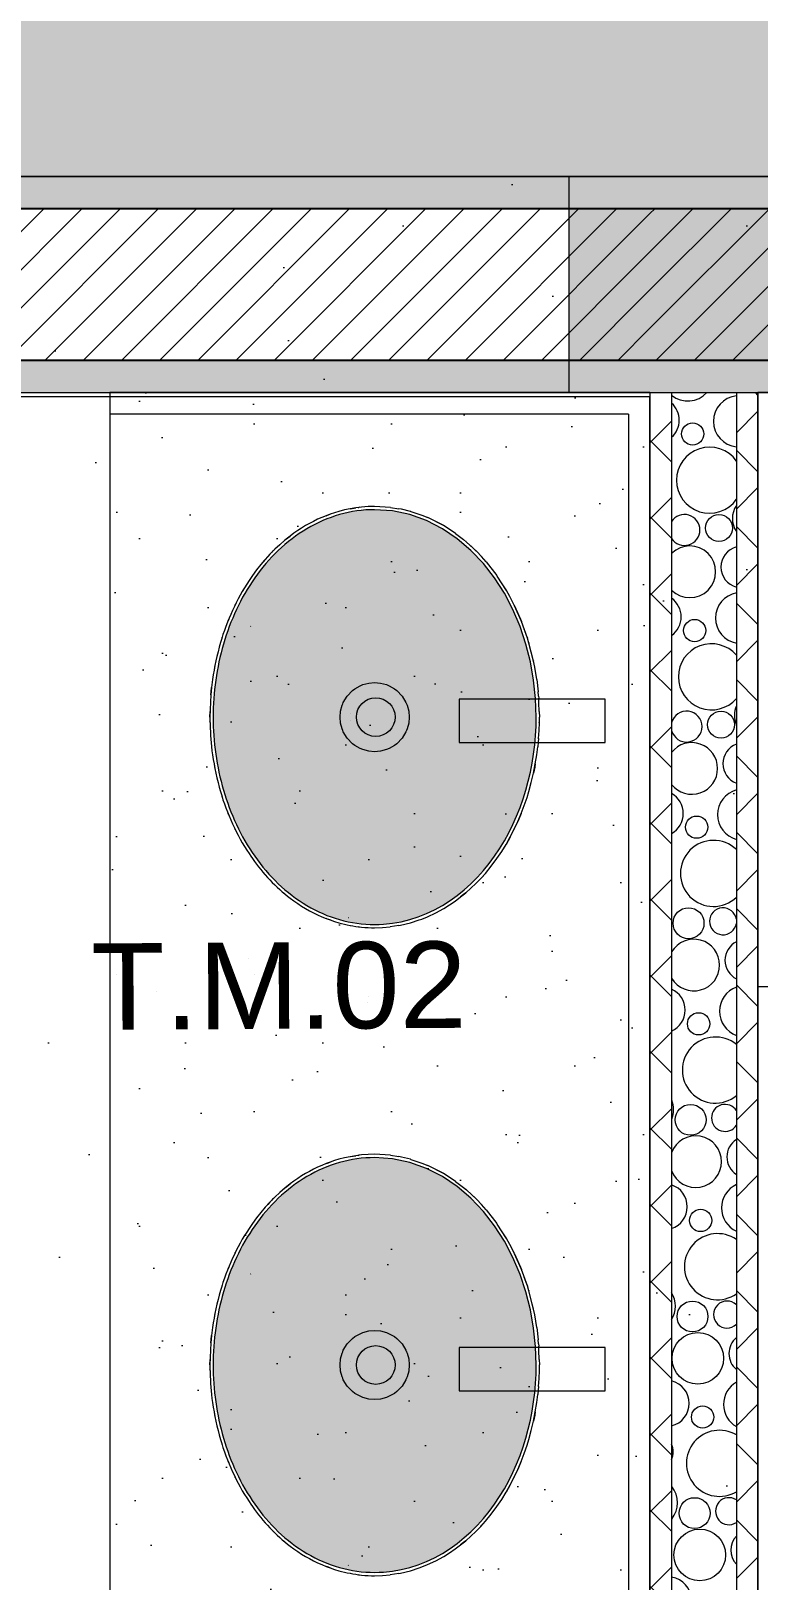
# Model space of a CAD drawing. Header units: metres. Extents: x -77 to 21.6, y -70.6 to -27.7.
# Drawn here: x -64.037 to -63.364, y -33.899 to -32.465 of the extents above; entities that cross this region are included whole.
import ezdxf

# ---------------------------------------------------------------- set-up
doc = ezdxf.new("R2010")
doc.units = ezdxf.units.M
doc.header["$MEASUREMENT"] = 0
for name, color, linetype in [('Concreto moldado in loco_Pilares.IFC Model', 7, 'Continuous'), ('NOTAS BANCADAS', 7, 'Continuous'), ('PAREDE CONSTRUIR', 7, 'Continuous')]:
    doc.layers.add(name, color=color, linetype=linetype)
for name, color, linetype, lineweight in [('Concreto moldado in loco_Pilares.IFC Model_Caneta_No__241', 7, 'Continuous', 13), ('Concreto moldado in loco_Pilares.IFC Model_Caneta_No__4', 7, 'Continuous', 20), ('LAJES.EST_Caneta_No__241', 7, 'Continuous', 13), ('LAJES.EST_Caneta_No__96', 252, 'Continuous', 0), ('LOUCAS-METAIS.ARQ_Caneta_No__96', 252, 'Continuous', 0), ('NOTAS BANCADAS_Caneta_No__99', 7, 'Continuous', 20), ('PAREDE CONSTRUIR_Caneta_No__241', 7, 'Continuous', 13), ('PAREDE CONSTRUIR_Caneta_No__3', 7, 'Continuous', 25), ('PAREDE CONSTRUIR_Caneta_No__83', 84, 'Continuous', 0), ('PAREDE CONSTRUIR_Caneta_No__96', 252, 'Continuous', 0)]:
    doc.layers.add(name, color=color, linetype=linetype, lineweight=lineweight)
for name, color, linetype, lineweight, true_color in [('LAJES.EST_Caneta_No__18', 7, 'Continuous', 0, 0xdfdfdf), ('LOUCAS-METAIS.ARQ_Caneta_No__13', 7, 'Continuous', 0, 0xaaaaaa), ('LOUCAS-METAIS.ARQ_Caneta_No__16', 7, 'Continuous', 0, 0xc9c9c9), ('LOUCAS-METAIS.ARQ_Caneta_No__19', 7, 'Continuous', 0, 0xe9e9e9), ('ZONA_Caneta_No__56', 7, 'Continuous', 0, 0xffe495)]:
    doc.layers.add(name, color=color, linetype=linetype, lineweight=lineweight, true_color=true_color)
doc.styles.add('GENERATED_STYLE_1', font='arial.ttf')
pattern_1 = [(45, (0, 0), (-0.0176776695, 0.0176776695), [])]
pattern_2 = [(45, (0, 0), (-0.03535534, 0.03535534), []), (135, (0, 0), (0.03535534, 0.03535534), [])]
pattern_3 = [(45, (0, 0.2), (-0.06363961, 0.06363961), [0, -0.06, 0, -0.09]), (110, (0.2, 0.2), (0.08457234, 0.03078181), [0, -0.044, 0, -0.076])]

# ---------------------------------------------------------------- blocks, each defined once
blk = doc.blocks.new('*X134')
at = {"layer": 'PAREDE CONSTRUIR_Caneta_No__96', "color": 252, "linetype": 'Continuous', "lineweight": 0}
for centre, radius in [((-63.4245, -32.8381), 0.0103), ((-63.4001, -32.9252), 0.0125), ((-63.4227, -33.0201), 0.0103), ((-63.3982, -33.1072), 0.0125), ((-63.4208, -33.2021), 0.0103), ((-63.4283, -33.291), 0.0143), ((-63.419, -33.3841), 0.0103), ((-63.4264, -33.473), 0.0143), ((-63.4171, -33.5661), 0.0103), ((-63.4246, -33.655), 0.0143), ((-63.4197, -33.6937), 0.0239), ((-63.4153, -33.7481), 0.0103), ((-63.4227, -33.837), 0.0143), ((-63.4179, -33.8757), 0.0239)]:
    blk.add_circle(centre, radius, dxfattribs=at)
for centre, radius, start, end in [((-63.429, -32.7837), 0.0239, 231.1391, 317.8785), ((-63.3815, -32.8265), 0.0237, 96.0027, 263.9973), ((-63.4582, -32.8254), 0.0213, 312.1032, 47.8968), ((-63.4089, -32.8809), 0.0306, 35.3537, 324.6463), ((-63.3664, -32.9164), 0.0213, 145.7632, 214.2368), ((-63.432, -32.927), 0.0143, 212.9951, 147.0049), ((-63.4271, -32.9657), 0.0239, 225.1583, 134.8417), ((-63.3791, -32.9613), 0.0192, 104.6091, 255.3909), ((-63.4564, -33.0074), 0.0213, 305.6855, 54.3145), ((-63.3796, -33.0085), 0.0237, 100.5413, 259.4587), ((-63.4071, -33.0629), 0.0306, 40.9723, 319.0277), ((-63.3645, -33.0984), 0.0213, 156.0432, 203.9568), ((-63.4301, -33.109), 0.0143, 194.4406, 165.5594), ((-63.4253, -33.1477), 0.0239, 218.4761, 141.5239), ((-63.3773, -33.1433), 0.0192, 110.4193, 249.5807), ((-63.4545, -33.1894), 0.0213, 299.7491, 60.2509), ((-63.3778, -33.1905), 0.0237, 105.1481, 254.8519), ((-63.4052, -33.2449), 0.0306, 46.016, 313.984), ((-63.3964, -33.2892), 0.0125, 8.781, 351.219), ((-63.4234, -33.3297), 0.0239, 210.6175, 149.3825), ((-63.3754, -33.3253), 0.0192, 116.4587, 243.5413), ((-63.3759, -33.3725), 0.0237, 109.8577, 250.1423), ((-63.4527, -33.3714), 0.0213, 294.1465, 65.8535), ((-63.4034, -33.4269), 0.0306, 50.6625, 309.3375), ((-63.4659, -33.4635), 0.0237, 338.2132, 21.7868), ((-63.3945, -33.4712), 0.0125, 32.8165, 327.1835), ((-63.4216, -33.5117), 0.0239, 200.2313, 159.7687), ((-63.3736, -33.5073), 0.0192, 122.8347, 237.1653), ((-63.4508, -33.5534), 0.0213, 288.7802, 71.2198), ((-63.3741, -33.5545), 0.0237, 114.7119, 245.2881), ((-63.4015, -33.6089), 0.0306, 55.0181, 304.9819), ((-63.4641, -33.6455), 0.0237, 328.2336, 31.7664), ((-63.3926, -33.6532), 0.0125, 46.1684, 313.8316), ((-63.3717, -33.6893), 0.0192, 129.7085, 230.2915), ((-63.449, -33.7354), 0.0213, 283.5802, 76.4198), ((-63.3722, -33.7364), 0.0237, 119.7638, 240.2362), ((-63.3997, -33.7909), 0.0306, 59.1529, 300.8471), ((-63.4617, -33.7803), 0.0192, 337.7339, 22.2661), ((-63.4622, -33.8274), 0.0237, 320.5186, 39.4814), ((-63.3908, -33.8352), 0.0125, 56.9977, 303.0023), ((-63.3699, -33.8713), 0.0192, 137.3534, 222.6466), ((-63.4471, -33.9174), 0.0213, 278.4921, 81.5079)]:
    blk.add_arc(centre, radius, start, end, dxfattribs=at)
blk = doc.blocks.new('Tap 26')
at = {"layer": 'LOUCAS-METAIS.ARQ_Caneta_No__96', "color": 252, "linetype": 'Continuous', "lineweight": 0, "flags": 128}
blk.add_lwpolyline([(-0.02, -0.115), (0.02, -0.115), (0.02, 0.02), (-0.02, 0.02)], close=True, dxfattribs=at)
blk = doc.blocks.new('Cuba deca Oval 40x30(1)')
at = {"layer": 'LOUCAS-METAIS.ARQ_Caneta_No__19', "linetype": 'Continuous', "lineweight": 0, "true_color": 0x747474}
blk.add_hatch(color=8, dxfattribs=at).paths.add_polyline_path([(0.0076, 0.12), (0.0101, 0.1121), (0.0131, 0.1044), (0.0166, 0.097), (0.0206, 0.0897), (0.0251, 0.0827), (0.0299, 0.076), (0.0352, 0.0695), (0.0407, 0.0633), (0.0467, 0.0574), (0.0529, 0.0518), (0.0594, 0.0465), (0.0662, 0.0415), (0.0732, 0.0368), (0.0805, 0.0324), (0.0879, 0.0283), (0.0955, 0.0245), (0.1033, 0.0211), (0.1112, 0.0179), (0.1192, 0.0151), (0.1274, 0.0125), (0.1356, 0.0103), (0.1439, 0.0083), (0.1524, 0.0067), (0.1608, 0.0054), (0.1693, 0.0043), (0.1779, 0.0036), (0.1864, 0.0031), (0.195, 0.003), (0.2121, 0.0036), (0.2292, 0.0054), (0.2461, 0.0083), (0.2626, 0.0125), (0.2788, 0.0179), (0.2945, 0.0245), (0.3096, 0.0324), (0.3238, 0.0415), (0.3371, 0.0518), (0.3493, 0.0633), (0.3601, 0.076), (0.3694, 0.0897), (0.3769, 0.1044), (0.3824, 0.12), (0.3858, 0.136), (0.387, 0.1525), (0.3869, 0.1566), (0.3867, 0.1608), (0.3863, 0.1649), (0.3858, 0.169), (0.3852, 0.173), (0.3844, 0.1771), (0.3835, 0.1811), (0.3824, 0.185), (0.3812, 0.189), (0.3799, 0.1929), (0.3785, 0.1967), (0.3769, 0.2006), (0.3752, 0.2043), (0.3734, 0.208), (0.3714, 0.2117), (0.3694, 0.2153), (0.3672, 0.2188), (0.3649, 0.2223), (0.3626, 0.2257), (0.3601, 0.229), (0.3575, 0.2323), (0.3548, 0.2355), (0.3521, 0.2387), (0.3493, 0.2417), (0.3463, 0.2447), (0.3433, 0.2476), (0.3402, 0.2505), (0.3371, 0.2532), (0.3339, 0.2559), (0.3306, 0.2585), (0.3272, 0.2611), (0.3238, 0.2635), (0.3203, 0.2659), (0.3168, 0.2682), (0.3132, 0.2705), (0.3095, 0.2726), (0.3059, 0.2747), (0.3021, 0.2767), (0.2983, 0.2786), (0.2945, 0.2805), (0.2906, 0.2822), (0.2867, 0.2839), (0.2828, 0.2855), (0.2788, 0.2871), (0.2748, 0.2885), (0.2708, 0.2899), (0.2667, 0.2912), (0.2626, 0.2925), (0.2585, 0.2936), (0.2544, 0.2947), (0.2502, 0.2957), (0.2461, 0.2967), (0.2419, 0.2975), (0.2376, 0.2983), (0.2334, 0.299), (0.2292, 0.2996), (0.2249, 0.3002), (0.2207, 0.3007), (0.2164, 0.3011), (0.2121, 0.3014), (0.2079, 0.3017), (0.2036, 0.3019), (0.1993, 0.302), (0.195, 0.302), (0.1928, 0.302), (0.1907, 0.302), (0.1864, 0.3019), (0.1821, 0.3017), (0.1779, 0.3014), (0.1736, 0.3011), (0.1693, 0.3007), (0.1651, 0.3002), (0.1608, 0.2996), (0.1566, 0.299), (0.1523, 0.2983), (0.1481, 0.2975), (0.1439, 0.2966), (0.1398, 0.2957), (0.1356, 0.2947), (0.1315, 0.2936), (0.1274, 0.2925), (0.1233, 0.2912), (0.1192, 0.2899), (0.1152, 0.2885), (0.1112, 0.2871), (0.1072, 0.2855), (0.1033, 0.2839), (0.0993, 0.2822), (0.0955, 0.2805), (0.0917, 0.2786), (0.0879, 0.2767), (0.0841, 0.2747), (0.0804, 0.2726), (0.0768, 0.2705), (0.0732, 0.2682), (0.0697, 0.2659), (0.0662, 0.2635), (0.0628, 0.2611), (0.0594, 0.2585), (0.0561, 0.2559), (0.0529, 0.2532), (0.0497, 0.2505), (0.0467, 0.2476), (0.0437, 0.2447), (0.0407, 0.2417), (0.0379, 0.2387), (0.0351, 0.2355), (0.0325, 0.2323), (0.0299, 0.229), (0.0274, 0.2257), (0.0251, 0.2223), (0.0228, 0.2188), (0.0206, 0.2153), (0.0186, 0.2117), (0.0166, 0.208), (0.0148, 0.2043), (0.0131, 0.2006), (0.0115, 0.1967), (0.0101, 0.1929), (0.0088, 0.189), (0.0076, 0.185), (0.0065, 0.1811), (0.0056, 0.177), (0.0048, 0.173), (0.0042, 0.1689), (0.0037, 0.1649), (0.0033, 0.1607), (0.0031, 0.1566), (0.003, 0.1525), (0.0031, 0.1484), (0.0033, 0.1442), (0.0042, 0.136), (0.0056, 0.1279)])
at = {"layer": 'LOUCAS-METAIS.ARQ_Caneta_No__96', "color": 252, "linetype": 'Continuous', "lineweight": 0}
for p, q in [((0.1516, 0.3012), (0.1473, 0.3004)), ((0.1516, 0.3012), (0.1487, 0.3007)), ((0.1559, 0.3019), (0.1516, 0.3012)), ((0.1602, 0.3026), (0.1559, 0.3019)), ((0.1639, 0.3031), (0.1602, 0.3026)), ((0.1677, 0.3035), (0.1639, 0.3031)), ((0.1711, 0.3039), (0.1677, 0.3035)), ((0.1745, 0.3042), (0.1711, 0.3039)), ((0.1717, 0.3039), (0.1711, 0.3039)), ((0.1779, 0.3014), (0.1736, 0.3011)), ((0.1779, 0.3044), (0.1745, 0.3042)), ((0.175, 0.3042), (0.1749, 0.3042)), ((0.1751, 0.3042), (0.175, 0.3042)), ((0.1813, 0.3046), (0.1779, 0.3044)), ((0.1821, 0.3017), (0.1779, 0.3014)), ((0.1847, 0.3048), (0.1813, 0.3046)), ((0.1864, 0.3019), (0.1821, 0.3017)), ((0.1881, 0.3049), (0.1847, 0.3048)), ((0.1907, 0.302), (0.1864, 0.3019)), ((0.1916, 0.305), (0.1881, 0.3049)), ((0.1899, 0.3049), (0.1897, 0.3049)), ((0.1899, 0.3049), (0.1905, 0.305)), ((0.1928, 0.302), (0.1907, 0.302)), ((0.195, 0.305), (0.1916, 0.305)), ((0.195, 0.302), (0.1928, 0.302)), ((0.195, 0.305), (0.2001, 0.3049)), ((0.2019, 0.3049), (0.195, 0.305)), ((0.1993, 0.302), (0.195, 0.302)), ((0.2036, 0.3019), (0.1993, 0.302)), ((0.2006, 0.3049), (0.2001, 0.3049)), ((0.2087, 0.3046), (0.2019, 0.3049)), ((0.2079, 0.3017), (0.2036, 0.3019)), ((0.2121, 0.3014), (0.2079, 0.3017)), ((0.2155, 0.3042), (0.2087, 0.3046)), ((0.2164, 0.3011), (0.2121, 0.3014)), ((0.215, 0.3042), (0.2147, 0.3042)), ((0.2153, 0.3042), (0.215, 0.3042)), ((0.2155, 0.3042), (0.2183, 0.3039)), ((0.2223, 0.3035), (0.2155, 0.3042)), ((0.2183, 0.3039), (0.2223, 0.3035)), ((0.2298, 0.3026), (0.2223, 0.3035)), ((0.2341, 0.3019), (0.2298, 0.3026)), ((0.2384, 0.3012), (0.2341, 0.3019)), ((0.2413, 0.3007), (0.2384, 0.3012)), ((0.2427, 0.3004), (0.2384, 0.3012)), ((0.1035, 0.2873), (0.0999, 0.2857)), ((0.1072, 0.2888), (0.1035, 0.2873)), ((0.1043, 0.2876), (0.1035, 0.2873)), ((0.1059, 0.2883), (0.1043, 0.2876)), ((0.1061, 0.2883), (0.1059, 0.2883)), ((0.111, 0.2902), (0.1072, 0.2888)), ((0.1112, 0.2871), (0.1072, 0.2855)), ((0.1147, 0.2916), (0.111, 0.2902)), ((0.1152, 0.2885), (0.1112, 0.2871)), ((0.1185, 0.2929), (0.1147, 0.2916)), ((0.1192, 0.2899), (0.1152, 0.2885)), ((0.1223, 0.2941), (0.1185, 0.2929)), ((0.1233, 0.2912), (0.1192, 0.2899)), ((0.121, 0.2937), (0.1208, 0.2936)), ((0.121, 0.2937), (0.1215, 0.2938)), ((0.1261, 0.2952), (0.1223, 0.2941)), ((0.1274, 0.2925), (0.1233, 0.2912)), ((0.1303, 0.2964), (0.1261, 0.2952)), ((0.1315, 0.2936), (0.1274, 0.2925)), ((0.1345, 0.2975), (0.1303, 0.2964)), ((0.1356, 0.2947), (0.1315, 0.2936)), ((0.1388, 0.2986), (0.1345, 0.2975)), ((0.1398, 0.2957), (0.1356, 0.2947)), ((0.143, 0.2995), (0.1388, 0.2986)), ((0.1439, 0.2966), (0.1398, 0.2957)), ((0.1473, 0.3004), (0.143, 0.2995)), ((0.1481, 0.2975), (0.1439, 0.2966)), ((0.1487, 0.3007), (0.1473, 0.3004)), ((0.1523, 0.2983), (0.1481, 0.2975)), ((0.1566, 0.299), (0.1523, 0.2983)), ((0.1608, 0.2996), (0.1566, 0.299)), ((0.1651, 0.3002), (0.1608, 0.2996)), ((0.1693, 0.3007), (0.1651, 0.3002)), ((0.1736, 0.3011), (0.1693, 0.3007)), ((0.2207, 0.3007), (0.2164, 0.3011)), ((0.2249, 0.3002), (0.2207, 0.3007)), ((0.2292, 0.2996), (0.2249, 0.3002)), ((0.2334, 0.299), (0.2292, 0.2996)), ((0.2376, 0.2983), (0.2334, 0.299)), ((0.2419, 0.2975), (0.2376, 0.2983)), ((0.2427, 0.3004), (0.2413, 0.3007)), ((0.2461, 0.2967), (0.2419, 0.2975)), ((0.247, 0.2995), (0.2427, 0.3004)), ((0.2502, 0.2957), (0.2461, 0.2967)), ((0.2512, 0.2986), (0.247, 0.2995)), ((0.2544, 0.2947), (0.2502, 0.2957)), ((0.2555, 0.2975), (0.2512, 0.2986)), ((0.2585, 0.2936), (0.2544, 0.2947)), ((0.2597, 0.2964), (0.2555, 0.2975)), ((0.2626, 0.2925), (0.2585, 0.2936)), ((0.2639, 0.2952), (0.2597, 0.2964)), ((0.2667, 0.2912), (0.2626, 0.2925)), ((0.2677, 0.2941), (0.2639, 0.2952)), ((0.2708, 0.2899), (0.2667, 0.2912)), ((0.2715, 0.2929), (0.2677, 0.2941)), ((0.2685, 0.2938), (0.269, 0.2937)), ((0.2692, 0.2936), (0.269, 0.2937)), ((0.2748, 0.2885), (0.2708, 0.2899)), ((0.2753, 0.2916), (0.2715, 0.2929)), ((0.2788, 0.2871), (0.2748, 0.2885)), ((0.279, 0.2902), (0.2753, 0.2916)), ((0.2828, 0.2855), (0.2788, 0.2871)), ((0.2828, 0.2888), (0.279, 0.2902)), ((0.2865, 0.2873), (0.2828, 0.2888)), ((0.2841, 0.2883), (0.2839, 0.2883)), ((0.2857, 0.2876), (0.2841, 0.2883)), ((0.2865, 0.2873), (0.2857, 0.2876)), ((0.2901, 0.2857), (0.2865, 0.2873)), ((0.0752, 0.273), (0.0719, 0.2709)), ((0.0786, 0.275), (0.0752, 0.273)), ((0.0804, 0.2726), (0.0768, 0.2705)), ((0.0773, 0.2743), (0.0771, 0.2741)), ((0.0773, 0.2743), (0.0777, 0.2745)), ((0.0821, 0.277), (0.0786, 0.275)), ((0.0841, 0.2747), (0.0804, 0.2726)), ((0.0856, 0.2789), (0.0821, 0.277)), ((0.0834, 0.2777), (0.0821, 0.277)), ((0.0856, 0.2789), (0.0834, 0.2777)), ((0.0879, 0.2767), (0.0841, 0.2747)), ((0.0891, 0.2807), (0.0856, 0.2789)), ((0.0917, 0.2786), (0.0879, 0.2767)), ((0.0926, 0.2824), (0.0891, 0.2807)), ((0.0913, 0.2818), (0.0909, 0.2816)), ((0.0915, 0.2819), (0.0913, 0.2818)), ((0.0955, 0.2805), (0.0917, 0.2786)), ((0.0962, 0.2841), (0.0926, 0.2824)), ((0.0993, 0.2822), (0.0955, 0.2805)), ((0.0999, 0.2857), (0.0962, 0.2841)), ((0.1033, 0.2839), (0.0993, 0.2822)), ((0.1072, 0.2855), (0.1033, 0.2839)), ((0.2867, 0.2839), (0.2828, 0.2855)), ((0.2906, 0.2822), (0.2867, 0.2839)), ((0.2938, 0.2841), (0.2901, 0.2857)), ((0.2945, 0.2805), (0.2906, 0.2822)), ((0.2974, 0.2824), (0.2938, 0.2841)), ((0.2983, 0.2786), (0.2945, 0.2805)), ((0.3009, 0.2807), (0.2974, 0.2824)), ((0.3021, 0.2767), (0.2983, 0.2786)), ((0.2987, 0.2818), (0.2985, 0.2819)), ((0.2991, 0.2816), (0.2987, 0.2818)), ((0.3044, 0.2789), (0.3009, 0.2807)), ((0.3059, 0.2747), (0.3021, 0.2767)), ((0.3079, 0.277), (0.3044, 0.2789)), ((0.3066, 0.2777), (0.3044, 0.2789)), ((0.3095, 0.2726), (0.3059, 0.2747)), ((0.3079, 0.277), (0.3066, 0.2777)), ((0.3114, 0.275), (0.3079, 0.277)), ((0.3132, 0.2705), (0.3095, 0.2726)), ((0.3148, 0.273), (0.3114, 0.275)), ((0.3123, 0.2745), (0.3127, 0.2743)), ((0.3129, 0.2741), (0.3127, 0.2743)), ((0.3181, 0.2709), (0.3148, 0.273)), ((0.0563, 0.2599), (0.0538, 0.2579)), ((0.0594, 0.2585), (0.0561, 0.2559)), ((0.0588, 0.2619), (0.0563, 0.2599)), ((0.0614, 0.2638), (0.0588, 0.2619)), ((0.0628, 0.2611), (0.0594, 0.2585)), ((0.064, 0.2656), (0.0614, 0.2638)), ((0.0662, 0.2635), (0.0628, 0.2611)), ((0.0663, 0.2672), (0.064, 0.2656)), ((0.0697, 0.2659), (0.0662, 0.2635)), ((0.0686, 0.2688), (0.0663, 0.2672)), ((0.0719, 0.2709), (0.0686, 0.2688)), ((0.0732, 0.2682), (0.0697, 0.2659)), ((0.0768, 0.2705), (0.0732, 0.2682)), ((0.279, 0.2673), (0.2793, 0.2672)), ((0.3168, 0.2682), (0.3132, 0.2705)), ((0.3203, 0.2659), (0.3168, 0.2682)), ((0.3214, 0.2688), (0.3181, 0.2709)), ((0.3238, 0.2635), (0.3203, 0.2659)), ((0.326, 0.2656), (0.3214, 0.2688)), ((0.3272, 0.2611), (0.3238, 0.2635)), ((0.3312, 0.2619), (0.326, 0.2656)), ((0.3306, 0.2585), (0.3272, 0.2611)), ((0.3339, 0.2559), (0.3306, 0.2585)), ((0.3362, 0.2579), (0.3312, 0.2619)), ((0.0397, 0.245), (0.0376, 0.2427)), ((0.042, 0.2473), (0.0397, 0.245)), ((0.0437, 0.2447), (0.0407, 0.2417)), ((0.041, 0.2463), (0.0409, 0.2462)), ((0.041, 0.2463), (0.0412, 0.2465)), ((0.0443, 0.2495), (0.042, 0.2473)), ((0.0467, 0.2476), (0.0437, 0.2447)), ((0.0466, 0.2516), (0.0443, 0.2495)), ((0.0463, 0.2513), (0.0466, 0.2516)), ((0.049, 0.2538), (0.0466, 0.2516)), ((0.0497, 0.2505), (0.0467, 0.2476)), ((0.0514, 0.2559), (0.049, 0.2538)), ((0.0529, 0.2532), (0.0497, 0.2505)), ((0.0503, 0.255), (0.0499, 0.2546)), ((0.0503, 0.255), (0.0504, 0.2551)), ((0.0538, 0.2579), (0.0514, 0.2559)), ((0.0561, 0.2559), (0.0529, 0.2532)), ((0.3371, 0.2532), (0.3339, 0.2559)), ((0.341, 0.2538), (0.3362, 0.2579)), ((0.3402, 0.2505), (0.3371, 0.2532)), ((0.3392, 0.2553), (0.3397, 0.255)), ((0.3405, 0.2542), (0.3397, 0.255)), ((0.3433, 0.2476), (0.3402, 0.2505)), ((0.3437, 0.2513), (0.341, 0.2538)), ((0.3457, 0.2495), (0.341, 0.2538)), ((0.3463, 0.2447), (0.3433, 0.2476)), ((0.3457, 0.2495), (0.3437, 0.2513)), ((0.3503, 0.245), (0.3457, 0.2495)), ((0.3493, 0.2417), (0.3463, 0.2447)), ((0.3477, 0.2475), (0.349, 0.2463)), ((0.3493, 0.2459), (0.349, 0.2463)), ((0.3546, 0.2404), (0.3503, 0.245)), ((0.0274, 0.2306), (0.0248, 0.2272)), ((0.0293, 0.2331), (0.0274, 0.2306)), ((0.0313, 0.2356), (0.0293, 0.2331)), ((0.0325, 0.2323), (0.0299, 0.229)), ((0.0307, 0.2349), (0.0313, 0.2356)), ((0.0333, 0.238), (0.0313, 0.2356)), ((0.0324, 0.237), (0.032, 0.2365)), ((0.0325, 0.237), (0.0324, 0.237)), ((0.0351, 0.2355), (0.0325, 0.2323)), ((0.0354, 0.2404), (0.0333, 0.238)), ((0.0379, 0.2387), (0.0351, 0.2355)), ((0.0376, 0.2427), (0.0354, 0.2404)), ((0.0407, 0.2417), (0.0379, 0.2387)), ((0.3521, 0.2387), (0.3493, 0.2417)), ((0.3548, 0.2355), (0.3521, 0.2387)), ((0.3587, 0.2356), (0.3546, 0.2404)), ((0.3575, 0.2323), (0.3548, 0.2355)), ((0.3576, 0.237), (0.3571, 0.2375)), ((0.3601, 0.229), (0.3575, 0.2323)), ((0.3584, 0.2359), (0.3576, 0.237)), ((0.3626, 0.2306), (0.3587, 0.2356)), ((0.3587, 0.2356), (0.3593, 0.2349)), ((0.3593, 0.2349), (0.3626, 0.2306)), ((0.3652, 0.2272), (0.3626, 0.2306)), ((0.0178, 0.2164), (0.0158, 0.2128)), ((0.02, 0.2201), (0.0178, 0.2164)), ((0.0206, 0.2153), (0.0186, 0.2117)), ((0.0224, 0.2237), (0.02, 0.2201)), ((0.0228, 0.2188), (0.0206, 0.2153)), ((0.0248, 0.2272), (0.0224, 0.2237)), ((0.0251, 0.2223), (0.0228, 0.2188)), ((0.0247, 0.227), (0.0247, 0.227)), ((0.0247, 0.227), (0.0247, 0.227)), ((0.0274, 0.2257), (0.0251, 0.2223)), ((0.0299, 0.229), (0.0274, 0.2257)), ((0.3626, 0.2257), (0.3601, 0.229)), ((0.3649, 0.2223), (0.3626, 0.2257)), ((0.3672, 0.2188), (0.3649, 0.2223)), ((0.3676, 0.2237), (0.3652, 0.2272)), ((0.3694, 0.2153), (0.3672, 0.2188)), ((0.37, 0.2201), (0.3676, 0.2237)), ((0.3714, 0.2117), (0.3694, 0.2153)), ((0.3722, 0.2164), (0.37, 0.2201)), ((0.3742, 0.2128), (0.3722, 0.2164)), ((0.0102, 0.2014), (0.0086, 0.1975)), ((0.012, 0.2053), (0.0102, 0.2014)), ((0.0138, 0.209), (0.012, 0.2053)), ((0.0148, 0.2043), (0.0131, 0.2006)), ((0.0158, 0.2128), (0.0138, 0.209)), ((0.0166, 0.208), (0.0148, 0.2043)), ((0.0186, 0.2117), (0.0166, 0.208)), ((0.3734, 0.208), (0.3714, 0.2117)), ((0.3752, 0.2043), (0.3734, 0.208)), ((0.3762, 0.209), (0.3742, 0.2128)), ((0.3769, 0.2006), (0.3752, 0.2043)), ((0.3781, 0.2053), (0.3762, 0.209)), ((0.3798, 0.2014), (0.3781, 0.2053)), ((0.3814, 0.1975), (0.3798, 0.2014)), ((0.0058, 0.1896), (0.0046, 0.1856)), ((0.0072, 0.1936), (0.0058, 0.1896)), ((0.0086, 0.1975), (0.0072, 0.1936)), ((0.0072, 0.1936), (0.0081, 0.1962)), ((0.0088, 0.189), (0.0076, 0.185)), ((0.0081, 0.1962), (0.0086, 0.1975)), ((0.0101, 0.1929), (0.0088, 0.189)), ((0.0115, 0.1967), (0.0101, 0.1929)), ((0.0131, 0.2006), (0.0115, 0.1967)), ((0.3785, 0.1967), (0.3769, 0.2006)), ((0.3799, 0.1929), (0.3785, 0.1967)), ((0.3812, 0.189), (0.3799, 0.1929)), ((0.3824, 0.185), (0.3812, 0.189)), ((0.3814, 0.1975), (0.3819, 0.1962)), ((0.3828, 0.1936), (0.3814, 0.1975)), ((0.3819, 0.1962), (0.3828, 0.1936)), ((0.3842, 0.1896), (0.3828, 0.1936)), ((0.3854, 0.1856), (0.3842, 0.1896)), ((0.0017, 0.1726), (0.0013, 0.17)), ((0.0022, 0.1752), (0.0017, 0.1726)), ((0.0022, 0.1752), (0.0021, 0.1748)), ((0.0027, 0.1779), (0.0022, 0.1752)), ((0.0033, 0.1805), (0.0027, 0.1779)), ((0.0039, 0.1831), (0.0033, 0.1805)), ((0.0046, 0.1856), (0.0039, 0.1831)), ((0.0048, 0.173), (0.0042, 0.1689)), ((0.0056, 0.177), (0.0048, 0.173)), ((0.0065, 0.1811), (0.0056, 0.177)), ((0.0076, 0.185), (0.0065, 0.1811)), ((0.0096, 0.1771), (0.0095, 0.1768)), ((0.1687, 0.1708), (0.1704, 0.173)), ((0.1704, 0.173), (0.1755, 0.1779)), ((0.1755, 0.1779), (0.1814, 0.1815)), ((0.1814, 0.1815), (0.1827, 0.182)), ((0.1827, 0.182), (0.184, 0.1826)), ((0.184, 0.1826), (0.1894, 0.184)), ((0.1894, 0.184), (0.195, 0.1845)), ((0.1915, 0.1747), (0.1915, 0.1747)), ((0.195, 0.1845), (0.2006, 0.184)), ((0.1985, 0.1747), (0.1985, 0.1747)), ((0.2006, 0.184), (0.206, 0.1826)), ((0.206, 0.1826), (0.2073, 0.182)), ((0.2073, 0.182), (0.2086, 0.1815)), ((0.2086, 0.1815), (0.2145, 0.1779)), ((0.2145, 0.1779), (0.2196, 0.173)), ((0.2196, 0.173), (0.2213, 0.1708)), ((0.3835, 0.1811), (0.3824, 0.185)), ((0.3844, 0.1771), (0.3835, 0.1811)), ((0.3852, 0.173), (0.3844, 0.1771)), ((0.3858, 0.169), (0.3852, 0.173)), ((0.3867, 0.1805), (0.3854, 0.1856)), ((0.3878, 0.1752), (0.3867, 0.1805)), ((0.3879, 0.1748), (0.3878, 0.1752)), ((0.3887, 0.17), (0.3878, 0.1752)), ((0.3879, 0.1748), (0.3887, 0.17)), ((0.0002, 0.1586), (0, 0.1555)), ((0.0003, 0.1616), (0.0002, 0.1586)), ((0.0006, 0.1647), (0.0003, 0.1616)), ((0.0009, 0.1673), (0.0006, 0.1647)), ((0.0013, 0.17), (0.0009, 0.1673)), ((0.0009, 0.167), (0.0009, 0.1671)), ((0.0009, 0.1669), (0.0009, 0.167)), ((0.0033, 0.1607), (0.0031, 0.1566)), ((0.0037, 0.1649), (0.0033, 0.1607)), ((0.0042, 0.1689), (0.0037, 0.1649)), ((0.163, 0.1525), (0.1635, 0.158)), ((0.1635, 0.158), (0.1649, 0.1634)), ((0.1649, 0.1634), (0.166, 0.166)), ((0.166, 0.166), (0.1687, 0.1708)), ((0.2213, 0.1708), (0.224, 0.166)), ((0.224, 0.166), (0.2251, 0.1634)), ((0.2251, 0.1634), (0.2265, 0.158)), ((0.2265, 0.158), (0.227, 0.1525)), ((0.3863, 0.1649), (0.3858, 0.169)), ((0.3867, 0.1608), (0.3863, 0.1649)), ((0.3869, 0.1566), (0.3867, 0.1608)), ((0.3894, 0.1647), (0.3887, 0.17)), ((0.389, 0.1679), (0.3891, 0.167)), ((0.3892, 0.1665), (0.3891, 0.167)), ((0.3898, 0.1586), (0.3894, 0.1647)), ((0.39, 0.1525), (0.3898, 0.1586)), ((0, 0.1555), (0, 0.1525)), ((0, 0.1525), (0.0002, 0.1452)), ((0.0002, 0.1452), (0.0009, 0.138)), ((0.0031, 0.1566), (0.003, 0.1525)), ((0.003, 0.1525), (0.0031, 0.1484)), ((0.0031, 0.1484), (0.0033, 0.1442)), ((0.0033, 0.1442), (0.0042, 0.136)), ((0.1635, 0.147), (0.163, 0.1525)), ((0.1649, 0.1416), (0.1635, 0.147)), ((0.2265, 0.147), (0.2251, 0.1416)), ((0.227, 0.1525), (0.2265, 0.147)), ((0.3858, 0.136), (0.387, 0.1525)), ((0.387, 0.1525), (0.3869, 0.1566)), ((0.3891, 0.1379), (0.39, 0.1525)), ((0.0009, 0.138), (0.0009, 0.1381)), ((0.0009, 0.138), (0.0009, 0.138)), ((0.0021, 0.1302), (0.0009, 0.138)), ((0.0021, 0.1302), (0.0024, 0.1286)), ((0.0042, 0.136), (0.0056, 0.1279)), ((0.166, 0.139), (0.1649, 0.1416)), ((0.1687, 0.1342), (0.166, 0.139)), ((0.1704, 0.132), (0.1687, 0.1342)), ((0.1755, 0.1271), (0.1704, 0.132)), ((0.2196, 0.132), (0.2145, 0.1271)), ((0.2213, 0.1342), (0.2196, 0.132)), ((0.224, 0.139), (0.2213, 0.1342)), ((0.2251, 0.1416), (0.224, 0.139)), ((0.3824, 0.12), (0.3858, 0.136)), ((0.3874, 0.1275), (0.3879, 0.1302)), ((0.3891, 0.1379), (0.3879, 0.1302)), ((0.3891, 0.138), (0.3891, 0.138)), ((0.0024, 0.1286), (0.0046, 0.1194)), ((0.0046, 0.1194), (0.0072, 0.1114)), ((0.0056, 0.1279), (0.0076, 0.12)), ((0.0076, 0.12), (0.0101, 0.1121)), ((0.1814, 0.1235), (0.1755, 0.1271)), ((0.1827, 0.123), (0.1814, 0.1235)), ((0.184, 0.1224), (0.1827, 0.123)), ((0.1894, 0.121), (0.184, 0.1224)), ((0.195, 0.1205), (0.1894, 0.121)), ((0.2006, 0.121), (0.195, 0.1205)), ((0.206, 0.1224), (0.2006, 0.121)), ((0.2073, 0.123), (0.206, 0.1224)), ((0.2086, 0.1235), (0.2073, 0.123)), ((0.2145, 0.1271), (0.2086, 0.1235)), ((0.3769, 0.1044), (0.3824, 0.12)), ((0.3853, 0.1191), (0.3819, 0.1088)), ((0.3853, 0.1191), (0.3854, 0.1194)), ((0.3854, 0.1194), (0.3874, 0.1275)), ((0.0072, 0.1114), (0.0081, 0.1088)), ((0.0081, 0.1088), (0.0102, 0.1036)), ((0.0101, 0.1121), (0.0131, 0.1044)), ((0.0102, 0.1036), (0.0138, 0.096)), ((0.0131, 0.1044), (0.0166, 0.097)), ((0.3694, 0.0897), (0.3769, 0.1044)), ((0.3719, 0.0882), (0.3796, 0.1033)), ((0.3722, 0.0886), (0.3796, 0.1033)), ((0.3819, 0.1088), (0.3796, 0.1033)), ((0.3798, 0.1036), (0.3797, 0.1035)), ((0.0138, 0.096), (0.0178, 0.0886)), ((0.0166, 0.097), (0.0206, 0.0897)), ((0.0178, 0.0886), (0.0211, 0.0832)), ((0.0206, 0.0897), (0.0251, 0.0827)), ((0.3601, 0.076), (0.3694, 0.0897)), ((0.3649, 0.0775), (0.3719, 0.0882)), ((0.3722, 0.0886), (0.3719, 0.0882)), ((0.0211, 0.0832), (0.0247, 0.078)), ((0.0247, 0.078), (0.0247, 0.078)), ((0.0247, 0.078), (0.0285, 0.073)), ((0.0247, 0.078), (0.0247, 0.078)), ((0.0251, 0.0827), (0.0299, 0.076)), ((0.0285, 0.073), (0.0324, 0.068)), ((0.0307, 0.0701), (0.0285, 0.073)), ((0.0299, 0.076), (0.0352, 0.0695)), ((0.3493, 0.0633), (0.3601, 0.076)), ((0.3649, 0.0775), (0.3593, 0.0701)), ((0.3653, 0.078), (0.3651, 0.0777)), ((0.3653, 0.078), (0.3692, 0.084)), ((0.0324, 0.068), (0.0307, 0.0701)), ((0.0324, 0.068), (0.0366, 0.0633)), ((0.0352, 0.0695), (0.0407, 0.0633)), ((0.0366, 0.0633), (0.041, 0.0587)), ((0.0407, 0.0633), (0.0467, 0.0574)), ((0.041, 0.0587), (0.0456, 0.0543)), ((0.0467, 0.0574), (0.0529, 0.0518)), ((0.3371, 0.0518), (0.3493, 0.0633)), ((0.3437, 0.0537), (0.3482, 0.058)), ((0.3482, 0.058), (0.357, 0.0674)), ((0.349, 0.0587), (0.3485, 0.0582)), ((0.349, 0.0587), (0.3534, 0.0635)), ((0.3593, 0.0701), (0.357, 0.0674)), ((0.3575, 0.0679), (0.3576, 0.068)), ((0.0456, 0.0543), (0.0463, 0.0537)), ((0.0456, 0.0543), (0.0503, 0.05)), ((0.0463, 0.0537), (0.0503, 0.05)), ((0.0503, 0.05), (0.0503, 0.05)), ((0.0503, 0.05), (0.057, 0.0445)), ((0.0529, 0.0518), (0.0594, 0.0465)), ((0.057, 0.0445), (0.064, 0.0394)), ((0.0594, 0.0465), (0.0662, 0.0415)), ((0.3238, 0.0415), (0.3371, 0.0518)), ((0.3387, 0.0492), (0.326, 0.0394)), ((0.3387, 0.0492), (0.3437, 0.0537)), ((0.3397, 0.05), (0.3394, 0.0498)), ((0.064, 0.0394), (0.0705, 0.0349)), ((0.0662, 0.0415), (0.0732, 0.0368)), ((0.0705, 0.0349), (0.0772, 0.0308)), ((0.0732, 0.0368), (0.0805, 0.0324)), ((0.0772, 0.0308), (0.0841, 0.0269)), ((0.0834, 0.0273), (0.0772, 0.0308)), ((0.0773, 0.0308), (0.0773, 0.0307)), ((0.0805, 0.0324), (0.0879, 0.0283)), ((0.2945, 0.0245), (0.3096, 0.0324)), ((0.3066, 0.0273), (0.3121, 0.0304)), ((0.3096, 0.0324), (0.3238, 0.0415)), ((0.3121, 0.0304), (0.3255, 0.039)), ((0.3127, 0.0307), (0.3123, 0.0305)), ((0.3127, 0.0307), (0.3193, 0.035)), ((0.326, 0.0394), (0.3255, 0.039)), ((0.0841, 0.0269), (0.0834, 0.0273)), ((0.0841, 0.0269), (0.0912, 0.0233)), ((0.0879, 0.0283), (0.0955, 0.0245)), ((0.0912, 0.0233), (0.0984, 0.0199)), ((0.0912, 0.0232), (0.0913, 0.0232)), ((0.0913, 0.0232), (0.0915, 0.0231)), ((0.0955, 0.0245), (0.1033, 0.0211)), ((0.1043, 0.0174), (0.0984, 0.0199)), ((0.0984, 0.0199), (0.1057, 0.0168)), ((0.1033, 0.0211), (0.1112, 0.0179)), ((0.1057, 0.0168), (0.1043, 0.0174)), ((0.1057, 0.0168), (0.1132, 0.014)), ((0.1058, 0.0168), (0.1059, 0.0167)), ((0.1059, 0.0167), (0.1061, 0.0167)), ((0.1112, 0.0179), (0.1192, 0.0151)), ((0.1192, 0.0151), (0.1274, 0.0125)), ((0.2626, 0.0125), (0.2788, 0.0179)), ((0.2682, 0.0111), (0.2834, 0.0164)), ((0.2788, 0.0179), (0.2945, 0.0245)), ((0.2834, 0.0164), (0.298, 0.0229)), ((0.2857, 0.0174), (0.2834, 0.0164)), ((0.284, 0.0167), (0.2841, 0.0167)), ((0.298, 0.0229), (0.2857, 0.0174)), ((0.298, 0.0229), (0.3066, 0.0273)), ((0.2984, 0.0231), (0.2987, 0.0232)), ((0.2987, 0.0232), (0.3066, 0.0273)), ((0.1132, 0.014), (0.1207, 0.0114)), ((0.1207, 0.0114), (0.1261, 0.0098)), ((0.121, 0.0114), (0.121, 0.0113)), ((0.1261, 0.0098), (0.1345, 0.0075)), ((0.1274, 0.0125), (0.1356, 0.0103)), ((0.1345, 0.0075), (0.143, 0.0055)), ((0.1356, 0.0103), (0.1439, 0.0083)), ((0.1487, 0.0043), (0.143, 0.0055)), ((0.143, 0.0055), (0.1516, 0.0038)), ((0.1439, 0.0083), (0.1524, 0.0067)), ((0.1516, 0.0038), (0.1487, 0.0043)), ((0.1516, 0.0038), (0.1602, 0.0024)), ((0.1524, 0.0067), (0.1608, 0.0054)), ((0.1602, 0.0024), (0.1676, 0.0015)), ((0.1608, 0.0054), (0.1693, 0.0043)), ((0.1717, 0.0011), (0.1676, 0.0015)), ((0.1693, 0.0043), (0.1779, 0.0036)), ((0.1751, 0.0008), (0.1717, 0.0011)), ((0.175, 0.0008), (0.1751, 0.0008)), ((0.175, 0.0008), (0.175, 0.0008)), ((0.1751, 0.0008), (0.1825, 0.0003)), ((0.1779, 0.0036), (0.1864, 0.0031)), ((0.1825, 0.0003), (0.19, 0)), ((0.1864, 0.0031), (0.195, 0.003)), ((0.1898, 0.0001), (0.1899, 0.0001)), ((0.19, 0.0001), (0.1899, 0.0001)), ((0.19, 0), (0.195, 0)), ((0.195, 0.003), (0.2121, 0.0036)), ((0.2001, 0.0001), (0.195, 0)), ((0.2001, 0.0001), (0.2083, 0.0005)), ((0.2083, 0.0005), (0.2125, 0.0006)), ((0.2116, 0.0074), (0.2117, 0.0074)), ((0.2121, 0.0036), (0.2292, 0.0054)), ((0.2145, 0.0008), (0.2125, 0.0006)), ((0.2145, 0.0008), (0.215, 0.0008)), ((0.215, 0.0008), (0.2183, 0.0011)), ((0.2298, 0.0024), (0.2183, 0.0011)), ((0.2292, 0.0054), (0.2461, 0.0083)), ((0.2298, 0.0024), (0.2413, 0.0043)), ((0.2413, 0.0043), (0.2468, 0.0054)), ((0.2461, 0.0083), (0.2626, 0.0125)), ((0.2468, 0.0054), (0.2635, 0.0096)), ((0.247, 0.0055), (0.2469, 0.0055)), ((0.247, 0.0055), (0.252, 0.0068)), ((0.2635, 0.0096), (0.2682, 0.0111)), ((0.2639, 0.0098), (0.2635, 0.0096)), ((0.269, 0.0113), (0.2684, 0.0111)), ((0.269, 0.0113), (0.2763, 0.014))]:
    blk.add_line(p, q, dxfattribs=at)
blk.add_circle((0.195, 0.1515), 0.0179, dxfattribs=at)
blk = doc.blocks.new('Label_70_6', base_point=(-63.5256, -33.2828))
at = {"layer": 'NOTAS BANCADAS_Caneta_No__99', "color": 7, "lineweight": 20, "insert": (-63.6951, -33.3081), "char_height": 0.08, "attachment_point": 2, "rotation": 0.323, "style": 'GENERATED_STYLE_1'}
blk.add_mtext('\\A1;{\\pqc;\\pt0,99;\\fArial|b0|i0|c0|p0;\\W1.000000;T.M.02\\fArial|b0|i0|c0|p0;\\W1.000000;\\A1{\\H.66x;\\S^  ;}\\fArial|b0|i0|c0|p0;\\W1.000000;\\fArial|b0|i0|c0|p0;\\W1.000000;\\A1{\\H.66x;\\S^  ;}\\fArial|b0|i0|c0|p0;\\W1.000000;\\fArial|b0|i0|c0|p0;\\W1.000000;\\fArial|b0|i0|c0|p0;\\W1.000000;\\fArial|b0|i0|c0|p0;\\W1.000000;\\fArial|b0|i0|c0|p0;\\W1.000000;\\fArial|b0|i0|c0|p0;\\W1.000000;\\fArial|b0|i0|c0|p0;\\W1.000000;\\A1{\\H.66x;\\S^  ;}\\fArial|b0|i0|c0|p0;\\W1.000000;\\fArial|b0|i0|c0|p0;\\W1.000000;\\A1{\\H.66x;\\S^  ;}\\fArial|b0|i0|c0|p0;\\W1.000000;\\fArial|b0|i0|c0|p0;\\W1.000000;\\fArial|b0|i0|c0|p0;\\W1.000000;\\fArial|b0|i0|c0|p0;\\W1.000000;\\fArial|b0|i0|c0|p0;\\W1.000000;\\fArial|b0|i0|c0|p0;\\W1.000000;\\fArial|b0|i0|c0|p0;\\W1.000000;\\A1{\\H.66x;\\S^  ;}\\fArial|b0|i0|c0|p0;\\W1.000000;\\fArial|b0|i0|c0|p0;\\W1.000000;\\A1{\\H.66x;\\S^  ;}\\fArial|b0|i0|c0|p0;\\W1.000000;\\fArial|b0|i0|c0|p0;\\W1.000000;\\fArial|b0|i0|c0|p0;\\W1.000000;\\fArial|b0|i0|c0|p0;\\W1.000000;\\fArial|b0|i0|c0|p0;\\W1.000000;\\fArial|b0|i0|c0|p0;\\W1.000000;\\fArial|b0|i0|c0|p0;\\W1.000000;\\A1{\\H.66x;\\S^  ;}\\fArial|b0|i0|c0|p0;\\W1.000000;\\fArial|b0|i0|c0|p0;\\W1.000000;\\A1{\\H.66x;\\S^  ;}\\fArial|b0|i0|c0|p0;\\W1.000000;\\fArial|b0|i0|c0|p0;\\W1.000000;\\fArial|b0|i0|c0|p0;\\W1.000000;\\fArial|b0|i0|c0|p0;\\W1.000000;\\fArial|b0|i0|c0|p0;\\W1.000000;\\fArial|b0|i0|c0|p0;\\W1.000000;\\fArial|b0|i0|c0|p0;\\W1.000000;\\A1{\\H.66x;\\S^  ;}\\fArial|b0|i0|c0|p0;\\W1.000000;\\fArial|b0|i0|c0|p0;\\W1.000000;\\A1{\\H.66x;\\S^  ;}\\fArial|b0|i0|c0|p0;\\W1.000000;\\fArial|b0|i0|c0|p0;\\W1.000000;\\fArial|b0|i0|c0|p0;\\W1.000000;\\fArial|b0|i0|c0|p0;\\W1.000000;\\fArial|b0|i0|c0|p0;\\W1.000000;\\fArial|b0|i0|c0|p0;\\W1.000000;\\fArial|b0|i0|c0|p0;\\W1.000000;\\A1{\\H.66x;\\S^  ;}\\fArial|b0|i0|c0|p0;\\W1.000000;}', dxfattribs=at)

msp = doc.modelspace()

# ---------------------------------------------------------------- hatches: boundary and pattern name
at = {"layer": 'Concreto moldado in loco_Pilares.IFC Model', "linetype": 'Continuous', "lineweight": 0, "true_color": 0x000000}
msp.add_hatch(color=18, dxfattribs=at).paths.add_polyline_path([(-63.539, -32.5997), (-63.539, -32.7997), (-63.239, -32.7997), (-63.239, -32.5997)])
at = {"layer": 'LAJES.EST_Caneta_No__18', "linetype": 'Continuous', "lineweight": 0, "true_color": 0xdfdfdf}
h = msp.add_hatch(dxfattribs=at)
h.set_pattern_fill('Piso_Externo__0006', color=254, style=0, pattern_type=2)
h.set_pattern_definition([(45, (0, 0.6), (-0.1909188, 0.1909188), [0, -0.18, 0, -0.27]), (110, (0.6, 0.6), (0.253717, 0.09234544), [0, -0.132, 0, -0.228])])
h.paths.add_polyline_path([(-76.514, -65.1016), (-73.814, -65.1016, -0.414214), (-75.814, -67.1016), (-66.814, -67.1016, -0.414214), (-68.814, -65.1016), (-68.814, -62.301), (-68.814, -45.4002, -0.414214), (-66.514, -43.1002), (-65.914, -43.1002), (-65.914, -42.3002), (-66.514, -42.3002), (-66.514, -38.2041), (-65.114, -38.2041), (-65.114, -36.7038), (-66.514, -36.7038), (-66.514, -32.5997), (-65.114, -32.5997), (-56.714, -32.5997), (-53.814, -32.5997), (-44.014, -32.5997), (-44.014, -42.3002), (-53.814, -42.3002), (-53.814, -47.1002), (-44.014, -47.1002), (-44.014, -50.8516), (-45.6136, -50.8516), (-45.6136, -52.3506), (-44.014, -52.3506), (-44.014, -60.3006), (-48.9163, -60.3006), (-48.9163, -61.1006), (-44.3609, -61.1006), (-44.3609, -67.1016), (-44.014, -67.1016), (-41.514, -67.1016), (-41.514, -28.1016), (-41.714, -28.1016), (-41.714, -60.3006), (-43.014, -60.3006), (-43.014, -30.0016), (-66.514, -30.0016), (-66.514, -28.1016), (-76.514, -28.1016)])
h.paths.add_polyline_path([(-73.814, -45.1016), (-76.314, -45.1016), (-76.314, -43.0892), (-75.7984, -43.0908, -0.414214), (-73.8139, -45.0876)], flags=0)
h.paths.add_polyline_path([(-73.814, -45.5846, -0.009328), (-73.814, -45.6604)], flags=0)
h.paths.add_polyline_path([(-52.814, -46.3002), (-52.814, -43.1002), (-44.014, -43.1002), (-44.014, -46.3002)], flags=0)
h.paths.add_polyline_path([(-67.714, -34.1), (-76.314, -34.1), (-76.314, -32.5997), (-67.714, -32.5997)], flags=0)
at = {"layer": 'LAJES.EST_Caneta_No__96', "linetype": 'Continuous', "lineweight": 0}
h = msp.add_hatch(dxfattribs=at)
h.set_pattern_fill('Haie_OD_0006', color=252, style=0, pattern_type=2)
h.set_pattern_definition([(45, (0, 0.5), (-0.159099, 0.159099), [0, -0.15, 0, -0.225]), (110, (0.5, 0.5), (0.21143084, 0.0769545), [0, -0.11, 0, -0.19])])
h.paths.add_polyline_path([(-66.514, -36.7038), (-65.114, -36.7038), (-65.114, -36.5038), (-63.464, -36.5038), (-63.464, -34.9038), (-58.8637, -34.9038), (-58.8637, -32.5997), (-66.514, -32.5997), (-66.514, -32.7997), (-66.514, -36.5038)])
at = {"layer": 'LOUCAS-METAIS.ARQ_Caneta_No__16', "linetype": 'Continuous', "lineweight": 0, "true_color": 0xc9c9c9}
h = msp.add_hatch(dxfattribs=at)
h.set_pattern_fill('Haie_OD_LEGENDA_0006', color=9, style=0, pattern_type=2)
h.set_pattern_definition(pattern_3)
h.paths.add_polyline_path([(-63.964, -32.7997), (-63.964, -32.8197), (-63.464, -32.8197), (-63.464, -32.7997)])
h = msp.add_hatch(dxfattribs=at)
h.set_pattern_fill('Haie_OD_LEGENDA_0006', color=9, style=0, pattern_type=2)
h.set_pattern_definition(pattern_3)
h.paths.add_polyline_path([(-63.364, -33.3497), (-63.344, -33.3497), (-63.344, -32.7997), (-63.364, -32.7997)])
h = msp.add_hatch(dxfattribs=at)
h.set_pattern_fill('Haie_OD_LEGENDA_0006', color=9, style=0, pattern_type=2)
h.set_pattern_definition(pattern_3)
h.paths.add_polyline_path([(-63.964, -32.8197), (-63.964, -34.5997), (-63.484, -34.5997), (-63.484, -32.8197)])
h = msp.add_hatch(dxfattribs=at)
h.set_pattern_fill('Haie_OD_LEGENDA_0006', color=9, style=0, pattern_type=2)
h.set_pattern_definition(pattern_3)
h.paths.add_polyline_path([(-63.484, -32.8197), (-63.484, -34.5997), (-63.464, -34.5997), (-63.464, -32.8197)])
at = {"layer": 'PAREDE CONSTRUIR', "linetype": 'Continuous', "lineweight": 0, "true_color": 0xffffff}
for points in [[(-63.464, -32.5997), (-65.414, -32.5997), (-65.414, -32.6297), (-63.464, -32.6297)], [(-63.464, -32.5997), (-63.464, -32.6297), (-62.0597, -32.6297), (-62.0597, -32.5997)], [(-65.414, -32.7997), (-63.464, -32.7997), (-63.464, -32.7697), (-65.414, -32.7697)], [(-62.0597, -32.7697), (-63.464, -32.7697), (-63.464, -32.7997), (-62.0597, -32.7997)]]:
    msp.add_hatch(color=7, dxfattribs=at).paths.add_polyline_path(points)
at = {"layer": 'PAREDE CONSTRUIR', "linetype": 'Continuous', "lineweight": 0, "true_color": 0x000000}
h = msp.add_hatch(dxfattribs=at)
h.set_pattern_fill('common_brick_0006', color=18, style=0, pattern_type=2)
h.set_pattern_definition(pattern_1)
h.paths.add_polyline_path([(-65.414, -32.6897), (-65.414, -32.7497), (-65.414, -32.7697), (-63.464, -32.7697), (-63.464, -32.6297), (-65.414, -32.6297)])
h = msp.add_hatch(dxfattribs=at)
h.set_pattern_fill('common_brick_0006', color=18, style=0, pattern_type=2)
h.set_pattern_definition(pattern_1)
h.paths.add_polyline_path([(-63.464, -32.6297), (-63.464, -32.7697), (-62.0597, -32.7697), (-62.0597, -32.6297)])
at = {"layer": 'PAREDE CONSTRUIR_Caneta_No__83', "linetype": 'Continuous', "lineweight": 0}
h = msp.add_hatch(dxfattribs=at)
h.set_pattern_fill('Placomur_0006', color=84, style=0, pattern_type=2)
h.set_pattern_definition(pattern_2)
h.paths.add_polyline_path([(-63.464, -32.7997), (-63.464, -34.9038), (-63.444, -34.9038), (-63.444, -32.7997)])
h = msp.add_hatch(dxfattribs=at)
h.set_pattern_fill('Placomur_0006', color=84, style=0, pattern_type=2)
h.set_pattern_definition(pattern_2)
h.paths.add_polyline_path([(-63.384, -32.7997), (-63.384, -34.9038), (-63.364, -34.9038), (-63.364, -32.7997)])

# ---------------------------------------------------------------- linework, layer by layer
at = {"layer": 'Concreto moldado in loco_Pilares.IFC Model_Caneta_No__241', "color": 7, "linetype": 'Continuous', "lineweight": 13, "flags": 128}
msp.add_lwpolyline([(-63.539, -32.5997), (-63.539, -32.7997), (-63.239, -32.7997), (-63.239, -32.5997)], close=True, dxfattribs=at)
at = {"layer": 'Concreto moldado in loco_Pilares.IFC Model_Caneta_No__4', "color": 7, "linetype": 'Continuous', "lineweight": 20, "flags": 128}
msp.add_lwpolyline([(-63.539, -32.5997), (-63.539, -32.7997), (-63.239, -32.7997), (-63.239, -32.5997)], close=True, dxfattribs=at)
at = {"layer": 'LAJES.EST_Caneta_No__241', "color": 7, "linetype": 'Continuous', "lineweight": 13, "flags": 128}
for points in [[(-58.8637, -34.9038), (-58.8637, -32.5997), (-66.514, -32.5997), (-66.514, -32.7997), (-66.514, -36.5038), (-66.514, -36.7038)], [(-65.914, -42.3002), (-66.514, -42.3002), (-66.514, -38.2041), (-65.114, -38.2041), (-65.114, -36.7038), (-66.514, -36.7038), (-66.514, -32.5997), (-65.114, -32.5997), (-56.714, -32.5997), (-53.814, -32.5997), (-44.014, -32.5997), (-44.014, -42.3002), (-53.814, -42.3002), (-53.814, -47.1002), (-44.014, -47.1002), (-44.014, -50.8516), (-45.6136, -50.8516), (-45.6136, -52.3506), (-44.014, -52.3506), (-44.014, -60.3006), (-48.9163, -60.3006)], [(-65.914, -42.3002), (-66.514, -42.3002), (-66.514, -38.2041), (-65.114, -38.2041), (-65.114, -36.7038), (-66.514, -36.7038), (-66.514, -32.5997), (-65.114, -32.5997), (-56.714, -32.5997), (-53.814, -32.5997), (-44.014, -32.5997), (-44.014, -42.3002), (-53.814, -42.3002), (-53.814, -47.1002), (-44.014, -47.1002), (-44.014, -50.8516), (-45.6136, -50.8516), (-45.6136, -52.3506), (-44.014, -52.3506), (-44.014, -60.3006), (-48.9163, -60.3006)], [(-65.914, -42.3002), (-66.514, -42.3002), (-66.514, -38.2041), (-65.114, -38.2041), (-65.114, -36.7038), (-66.514, -36.7038), (-66.514, -32.5997), (-65.114, -32.5997), (-56.714, -32.5997), (-53.814, -32.5997), (-44.014, -32.5997), (-44.014, -42.3002), (-53.814, -42.3002), (-53.814, -47.1002), (-44.014, -47.1002), (-44.014, -50.8516), (-45.6136, -50.8516), (-45.6136, -52.3506), (-44.014, -52.3506), (-44.014, -60.3006), (-48.9163, -60.3006)], [(-65.914, -42.3002), (-66.514, -42.3002), (-66.514, -38.2041), (-65.114, -38.2041), (-65.114, -36.7038), (-66.514, -36.7038), (-66.514, -32.5997), (-65.114, -32.5997), (-56.714, -32.5997), (-53.814, -32.5997), (-44.014, -32.5997), (-44.014, -42.3002), (-53.814, -42.3002), (-53.814, -47.1002), (-44.014, -47.1002), (-44.014, -50.8516), (-45.6136, -50.8516), (-45.6136, -52.3506), (-44.014, -52.3506), (-44.014, -60.3006), (-48.9163, -60.3006)], [(-65.914, -42.3002), (-66.514, -42.3002), (-66.514, -38.2041), (-65.114, -38.2041), (-65.114, -36.7038), (-66.514, -36.7038), (-66.514, -32.5997), (-65.114, -32.5997), (-56.714, -32.5997), (-53.814, -32.5997), (-44.014, -32.5997), (-44.014, -42.3002), (-53.814, -42.3002), (-53.814, -47.1002), (-44.014, -47.1002), (-44.014, -50.8516), (-45.6136, -50.8516), (-45.6136, -52.3506), (-44.014, -52.3506), (-44.014, -60.3006), (-48.9163, -60.3006)]]:
    msp.add_lwpolyline(points, dxfattribs=at)
at = {"layer": 'LOUCAS-METAIS.ARQ_Caneta_No__13', "color": 253, "linetype": 'Continuous', "lineweight": 0, "true_color": 0xaaaaaa, "flags": 128}
for points in [[(-63.464, -32.7997), (-63.964, -32.7997)], [(-63.964, -32.7997), (-63.964, -32.8197)], [(-63.464, -32.7997), (-63.464, -32.8197)], [(-63.364, -32.7997), (-63.344, -32.7997)], [(-63.364, -32.7997), (-63.364, -33.3497)], [(-63.484, -32.8197), (-63.964, -32.8197)], [(-63.964, -32.8197), (-63.964, -34.5997)], [(-63.484, -32.8197), (-63.484, -34.5997)], [(-63.464, -32.8197), (-63.464, -34.5997)], [(-63.364, -33.3497), (-63.344, -33.3497)]]:
    msp.add_lwpolyline(points, dxfattribs=at)
at = {"layer": 'PAREDE CONSTRUIR_Caneta_No__241', "color": 7, "linetype": 'Continuous', "lineweight": 13}
for p, q in [((-63.444, -32.7997), (-63.444, -34.9038)), ((-63.384, -32.7997), (-63.384, -34.9038))]:
    msp.add_line(p, q, dxfattribs=at)
at = {"layer": 'PAREDE CONSTRUIR_Caneta_No__241', "color": 7, "linetype": 'Continuous', "lineweight": 13, "flags": 128}
for points in [[(-63.464, -32.5997), (-65.414, -32.5997)], [(-62.0597, -32.5997), (-63.464, -32.5997)], [(-65.414, -32.7997), (-63.464, -32.7997)], [(-63.464, -32.7997), (-62.0597, -32.7997)], [(-63.464, -32.7997), (-63.444, -32.7997)], [(-63.464, -32.7997), (-63.464, -34.9038)], [(-63.444, -32.7997), (-63.384, -32.7997)], [(-63.384, -32.7997), (-63.364, -32.7997)], [(-63.364, -34.9038), (-63.364, -32.7997)]]:
    msp.add_lwpolyline(points, dxfattribs=at)
at = {"layer": 'PAREDE CONSTRUIR_Caneta_No__3', "color": 7, "linetype": 'Continuous', "lineweight": 25}
for p, q in [((-63.464, -32.6297), (-65.414, -32.6297)), ((-62.0597, -32.6297), (-63.464, -32.6297)), ((-65.414, -32.7697), (-63.464, -32.7697)), ((-63.464, -32.7697), (-62.0597, -32.7697))]:
    msp.add_line(p, q, dxfattribs=at)
at = {"layer": 'ZONA_Caneta_No__56', "color": 41, "linetype": 'Continuous', "lineweight": 0, "true_color": 0xffe495, "flags": 128}
for points in [[(-63.464, -32.8037), (-66.314, -32.8037), (-66.314, -36.5038), (-63.464, -36.5038)], [(-58.8637, -34.9038), (-58.8637, -32.7997), (-63.364, -32.7997), (-63.364, -34.9038)]]:
    msp.add_lwpolyline(points, close=True, dxfattribs=at)

# ---------------------------------------------------------------- block references
at = {"layer": 'LOUCAS-METAIS.ARQ_Caneta_No__96', "color": 252, "linetype": 'Continuous', "lineweight": 0}
for name, p, rotation in [('Cuba deca Oval 40x30(1)', (-63.5664, -33.2952), 90), ('Tap 26', (-63.5256, -33.1037), 270), ('Cuba deca Oval 40x30(1)', (-63.5664, -33.8949), 90), ('Tap 26', (-63.5256, -33.7037), 270)]:
    msp.add_blockref(name, p, dxfattribs=dict(at, rotation=rotation))
at = {"layer": 'NOTAS BANCADAS', "color": 251, "linetype": 'Continuous', "lineweight": 5, "true_color": 0x6b6b6b}
msp.add_blockref('Label_70_6', (-63.5256, -33.2828), dxfattribs=at)
at = {"layer": 'PAREDE CONSTRUIR', "color": 7, "lineweight": 13}
msp.add_blockref('*X134', (0, 0), dxfattribs=at)

doc.saveas('drawing.dxf')
